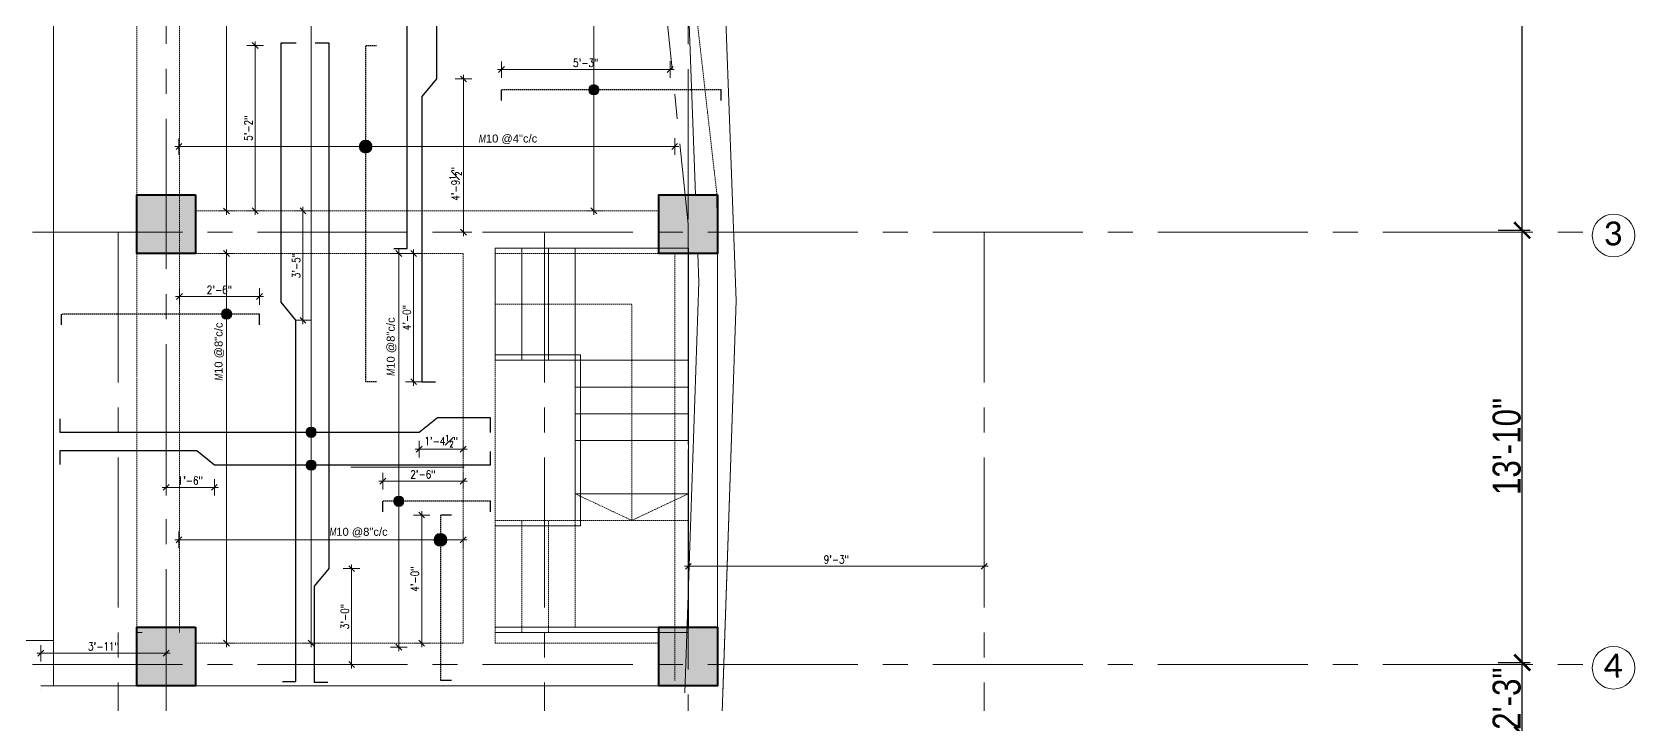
# Model space of a CAD drawing. Header units: inches. Extents: x 0 to 162649, y -36601 to -26324.
# Drawn here: x 156623 to 157224, y -26985 to -26732 of the extents above; entities that cross this region are included whole.
import ezdxf

# ---------------------------------------------------------------- set-up
doc = ezdxf.new("R2010")
doc.units = ezdxf.units.IN
doc.header["$MEASUREMENT"] = 0
doc.linetypes.add('CENTER2', pattern=[1.125, 0.75, -0.125, 0.125, -0.125])
doc.linetypes.add('DASHED', pattern=[0.75, 0.5, -0.25])
for name, color, linetype, lineweight in [('dimention', 1, 'Continuous', 13), ('Line', 31, 'Continuous', 5), ('OL_AR_Center line', 253, 'CENTER2', 13), ('OL_AR_Hatch', 253, 'Continuous', 0), ('OL_AR_SYMBOL', 1, 'Continuous', 5), ('OL_AR_Text', 140, 'Continuous', 5), ('OL_AR_WALL', 255, 'Continuous', 40), ('Rein', 3, 'Continuous', 30)]:
    doc.layers.add(name, color=color, linetype=linetype, lineweight=lineweight)
doc.styles.add('1-16 Annotative Text', font='calibri.ttf', dxfattribs={"height": 0.0625})
doc.styles.add('Arial', font='arial.ttf', dxfattribs={"width": 0.8})
doc.styles.add('rmtext', font='romans.shx', dxfattribs={"width": 0.8})
doc.dimstyles.new('Copy of DIM 48', dxfattribs={"dimscale": 48, "dimtxt": 0.0625, "dimasz": 0.046875, "dimexe": 0.0625, "dimexo": 0.015625, "dimgap": 0.015625, "dimtad": 3, "dimdec": 1, "dimzin": 3, "dimdsep": 46, "dimlunit": 4, "dimtxsty": 'rmtext', "dimblk": 'OBLIQUE', "dimcen": 0.09375, "dimdle": 0.03125, "dimclrd": 1, "dimclre": 1, "dimclrt": 2, "dimadec": 0, "dimazin": 0, "dimtfac": 0.75, "dimtdec": 1, "dimtix": 1, "dimtmove": 0, "dimatfit": 3, "dimfxl": 0.0625, "dimfxlon": 1, "dimfrac": 1, "dimtolj": 1, "dimtzin": 0, "dimlwd": -1, "dimlwe": 5, "dimarcsym": 0})
doc.dimstyles.new('Dim_OLA', dxfattribs={"dimscale": 1.5, "dimtxt": 7, "dimasz": 4, "dimexe": 2, "dimexo": 0.5, "dimgap": 0.3, "dimtad": 1, "dimdec": 0, "dimzin": 0, "dimdsep": 46, "dimlunit": 3, "dimtxsty": 'Arial', "dimblk": 'ARCHTICK', "dimcen": 0.05, "dimadec": 0, "dimazin": 0, "dimtfac": 1, "dimtdec": 0, "dimtix": 1, "dimtmove": 2, "dimatfit": 3, "dimldrblk": 'DOT', "dimfxl": 6, "dimfxlon": 1, "dimtolj": 1, "dimtzin": 0, "dimarcsym": 0})

# ---------------------------------------------------------------- blocks, each defined once
blk = doc.blocks.new('_Oblique')
for p, q in [((-0.49, -0.49), (0.49, 0.49)), ((0, -1.37), (0, 1.38))]:
    blk.add_line(p, q)
blk = doc.blocks.new('*D972')
at = {"layer": 'Defpoints', "color": 0, "transparency": 16777216}
for p in [(156677.88, -26776.18), (156863.74, -26775.27), (156863.74, -26776.92)]:
    blk.add_point(p, dxfattribs=at)
at = {"layer": 'dimention', "color": 1, "lineweight": 5, "transparency": 16777216}
for p, q in [((156677.88, -26775.43), (156677.88, -26772.27)), ((156863.74, -26776.17), (156863.74, -26772.27))]:
    blk.add_line(p, q, dxfattribs=at)
at = {"layer": 'dimention', "color": 1, "transparency": 16777216}
blk.add_line((156676.38, -26775.27), (156865.24, -26775.27), dxfattribs=at)
at = {"layer": 'dimention', "color": 1, "transparency": 16777216, "xscale": 2.25, "yscale": 2.25, "zscale": 2.25, "rotation": 180}
blk.add_blockref('_Oblique', (156677.88, -26775.27), dxfattribs=at)
at = {"layer": 'dimention', "color": 1, "transparency": 16777216, "xscale": 2.25, "yscale": 2.25, "zscale": 2.25}
blk.add_blockref('_Oblique', (156863.74, -26775.27), dxfattribs=at)
at = {"layer": 'dimention', "color": 2, "transparency": 16777216, "insert": (156801.25, -26772.55), "char_height": 3, "attachment_point": 5, "style": 'rmtext'}
blk.add_mtext('\\A1;{\\Fgothici|c0;M\\fArial|b0|i0|c0|p34;\\W1;10 @4"c/c}', dxfattribs=at)
blk = doc.blocks.new('*D973')
at = {"layer": 'Defpoints', "color": 0, "transparency": 16777216}
for p in [(156677.88, -26921.45), (156784.41, -26922.66), (156784.41, -26922.66)]:
    blk.add_point(p, dxfattribs=at)
at = {"layer": 'dimention', "color": 1, "transparency": 16777216}
blk.add_line((156676.38, -26922.66), (156785.91, -26922.66), dxfattribs=at)
at = {"layer": 'dimention', "color": 1, "lineweight": 5, "transparency": 16777216}
for p, q in [((156677.88, -26922.2), (156677.88, -26925.66)), ((156784.41, -26922.66), (156784.41, -26919.66))]:
    blk.add_line(p, q, dxfattribs=at)
at = {"layer": 'dimention', "color": 1, "transparency": 16777216, "xscale": 2.25, "yscale": 2.25, "zscale": 2.25, "rotation": 180}
blk.add_blockref('_Oblique', (156677.88, -26922.66), dxfattribs=at)
at = {"layer": 'dimention', "color": 1, "transparency": 16777216, "xscale": 2.25, "yscale": 2.25, "zscale": 2.25}
blk.add_blockref('_Oblique', (156784.41, -26922.66), dxfattribs=at)
at = {"layer": 'dimention', "color": 2, "transparency": 16777216, "insert": (156745.24, -26919.94), "char_height": 3, "attachment_point": 5, "style": 'rmtext'}
blk.add_mtext('\\A1;{\\Fgothici|c0;\\W0.75;M\\A1;\\fArial|b0|i0|c0|p34;\\W1;10 @8"c/c}', dxfattribs=at)
blk = doc.blocks.new('*D976')
at = {"layer": 'Defpoints', "color": 0, "transparency": 16777216}
for p in [(156695.74, -26612.37), (156695.78, -26612.37), (156694.53, -26799.39)]:
    blk.add_point(p, dxfattribs=at)
at = {"layer": 'dimention', "color": 1, "transparency": 16777216}
blk.add_line((156695.74, -26800.89), (156695.74, -26610.87), dxfattribs=at)
at = {"layer": 'dimention', "color": 1, "lineweight": 5, "transparency": 16777216}
for p, q in [((156695.74, -26612.37), (156692.74, -26612.37)), ((156695.28, -26799.39), (156698.74, -26799.39))]:
    blk.add_line(p, q, dxfattribs=at)
at = {"layer": 'dimention', "color": 1, "transparency": 16777216, "xscale": 2.25, "yscale": 2.25, "zscale": 2.25}
for p, rotation in [((156695.74, -26612.37), 90), ((156695.74, -26799.39), 270)]:
    blk.add_blockref('_Oblique', p, dxfattribs=dict(at, rotation=rotation))
at = {"layer": 'dimention', "color": 2, "transparency": 16777216, "insert": (156693.02, -26675.35), "char_height": 3, "attachment_point": 5, "rotation": 90, "style": 'rmtext'}
blk.add_mtext('\\A1;{\\Fgothici|c0;M\\fArial|b0|i0|c0|p34;\\W1;10 @10"c/c}', dxfattribs=at)
blk = doc.blocks.new('*D977')
at = {"layer": 'Defpoints', "color": 0, "transparency": 16777216}
for p in [(156827.45, -26612.37), (156833.45, -26612.37), (156832.25, -26799.37)]:
    blk.add_point(p, dxfattribs=at)
at = {"layer": 'dimention', "color": 1, "transparency": 16777216}
blk.add_line((156833.45, -26800.87), (156833.45, -26610.87), dxfattribs=at)
at = {"layer": 'dimention', "color": 1, "lineweight": 5, "transparency": 16777216}
for p, q in [((156830.45, -26612.37), (156836.45, -26612.37)), ((156833, -26799.37), (156836.45, -26799.37))]:
    blk.add_line(p, q, dxfattribs=at)
at = {"layer": 'dimention', "color": 1, "transparency": 16777216, "xscale": 2.25, "yscale": 2.25, "zscale": 2.25}
for p, rotation in [((156833.45, -26612.37), 90), ((156833.45, -26799.37), 270)]:
    blk.add_blockref('_Oblique', p, dxfattribs=dict(at, rotation=rotation))
at = {"layer": 'dimention', "color": 2, "transparency": 16777216, "insert": (156830.74, -26664.35), "char_height": 3, "attachment_point": 5, "rotation": 90, "style": 'rmtext'}
blk.add_mtext('\\A1;{\\Fgothici|c0;M\\fArial|b0|i0|c0|p34;\\W1;10 @10"c/c}', dxfattribs=at)
blk = doc.blocks.new('*D979')
at = {"layer": 'Defpoints', "color": 0, "transparency": 16777216}
for p in [(156695.74, -26815.37), (156695.78, -26815.37), (156694.53, -26961.37)]:
    blk.add_point(p, dxfattribs=at)
at = {"layer": 'dimention', "color": 1, "lineweight": 5, "transparency": 16777216}
for p, q in [((156695.74, -26815.37), (156692.74, -26815.37)), ((156695.28, -26961.37), (156698.74, -26961.37))]:
    blk.add_line(p, q, dxfattribs=at)
at = {"layer": 'dimention', "color": 1, "transparency": 16777216}
blk.add_line((156695.74, -26962.87), (156695.74, -26813.87), dxfattribs=at)
at = {"layer": 'dimention', "color": 1, "transparency": 16777216, "xscale": 2.25, "yscale": 2.25, "zscale": 2.25}
for p, rotation in [((156695.74, -26815.37), 90), ((156695.74, -26961.37), 270)]:
    blk.add_blockref('_Oblique', p, dxfattribs=dict(at, rotation=rotation))
at = {"layer": 'dimention', "color": 2, "transparency": 16777216, "insert": (156693.02, -26852.07), "char_height": 3, "attachment_point": 5, "rotation": 90, "style": 'rmtext'}
blk.add_mtext('\\A1;{\\Fgothici|c0;\\W0.75;M\\A1;\\fArial|b0|i0|c0|p34;\\W1;10 @8"c/c}', dxfattribs=at)
blk = doc.blocks.new('*D991')
at = {"layer": 'Defpoints', "color": 0, "transparency": 16777216}
for p in [(156727.43, -26406.37), (156727.43, -26406.37), (156734.09, -26961.37)]:
    blk.add_point(p, dxfattribs=at)
at = {"layer": 'dimention', "color": 1, "lineweight": 5, "transparency": 16777216}
for p, q in [((156727.43, -26406.37), (156724.43, -26406.37)), ((156730.43, -26961.37), (156724.43, -26961.37))]:
    blk.add_line(p, q, dxfattribs=at)
at = {"layer": 'dimention', "color": 1, "transparency": 16777216}
blk.add_line((156727.43, -26962.87), (156727.43, -26404.87), dxfattribs=at)
at = {"layer": 'dimention', "color": 1, "transparency": 16777216, "xscale": 2.25, "yscale": 2.25, "zscale": 2.25}
for p, rotation in [((156727.43, -26406.37), 90), ((156727.43, -26961.37), 270)]:
    blk.add_blockref('_Oblique', p, dxfattribs=dict(at, rotation=rotation))
at = {"layer": 'dimention', "color": 2, "transparency": 16777216, "insert": (156724.71, -26482.31), "char_height": 3, "attachment_point": 5, "rotation": 90, "style": 'rmtext'}
blk.add_mtext('\\A1;{\\Fgothici|c0;M\\fArial|b0|i0|c0|p34;\\W1;10 @8"c/c}', dxfattribs=at)
blk = doc.blocks.new('*D995')
at = {"layer": 'Defpoints', "color": 0, "transparency": 16777216}
for p in [(156862.03, -26746.42), (156798.8, -26753.99), (156862.03, -26753.99)]:
    blk.add_point(p, dxfattribs=at)
at = {"layer": 'dimention', "color": 1, "lineweight": 5, "transparency": 16777216}
for p, q in [((156798.8, -26749.42), (156798.8, -26743.42)), ((156862.03, -26749.42), (156862.03, -26743.42))]:
    blk.add_line(p, q, dxfattribs=at)
at = {"layer": 'dimention', "color": 1, "transparency": 16777216}
blk.add_line((156797.3, -26746.42), (156863.53, -26746.42), dxfattribs=at)
at = {"layer": 'dimention', "color": 1, "transparency": 16777216, "xscale": 2.25, "yscale": 2.25, "zscale": 2.25, "rotation": 180}
blk.add_blockref('_Oblique', (156798.8, -26746.42), dxfattribs=at)
at = {"layer": 'dimention', "color": 1, "transparency": 16777216, "xscale": 2.25, "yscale": 2.25, "zscale": 2.25}
blk.add_blockref('_Oblique', (156862.03, -26746.42), dxfattribs=at)
at = {"layer": 'dimention', "color": 2, "transparency": 16777216, "insert": (156830.41, -26743.88), "char_height": 3, "attachment_point": 5, "style": 'rmtext'}
blk.add_mtext('\\A1;5\'-3"', dxfattribs=at)
blk = doc.blocks.new('*D1094')
at = {"layer": 'Defpoints', "color": 0, "transparency": 16777216}
for p in [(156706.43, -26737.37), (156747.89, -26737.37), (156747.89, -26799.37)]:
    blk.add_point(p, dxfattribs=at)
at = {"layer": 'dimention', "color": 1, "lineweight": 5, "transparency": 16777216}
for p, q in [((156709.43, -26737.37), (156703.43, -26737.37)), ((156709.43, -26799.37), (156703.43, -26799.37))]:
    blk.add_line(p, q, dxfattribs=at)
at = {"layer": 'dimention', "color": 1, "transparency": 16777216}
blk.add_line((156706.43, -26800.87), (156706.43, -26735.87), dxfattribs=at)
at = {"layer": 'dimention', "color": 1, "transparency": 16777216, "xscale": 2.25, "yscale": 2.25, "zscale": 2.25}
for p, rotation in [((156706.43, -26737.37), 90), ((156706.43, -26799.37), 270)]:
    blk.add_blockref('_Oblique', p, dxfattribs=dict(at, rotation=rotation))
at = {"layer": 'dimention', "color": 2, "transparency": 16777216, "insert": (156703.9, -26768.37), "char_height": 3, "attachment_point": 5, "rotation": 90, "style": 'rmtext'}
blk.add_mtext('\\A1;5\'-2"', dxfattribs=at)
blk = doc.blocks.new('*D996')
at = {"layer": 'Defpoints', "color": 0, "transparency": 16777216}
for p in [(156746.56, -26815.37), (156746.56, -26863.37), (156765.86, -26863.37)]:
    blk.add_point(p, dxfattribs=at)
at = {"layer": 'dimention', "color": 1, "lineweight": 5, "transparency": 16777216}
for p, q in [((156762.86, -26815.37), (156768.86, -26815.37)), ((156762.86, -26863.37), (156768.86, -26863.37))]:
    blk.add_line(p, q, dxfattribs=at)
at = {"layer": 'dimention', "color": 1, "transparency": 16777216}
blk.add_line((156765.86, -26813.87), (156765.86, -26864.87), dxfattribs=at)
at = {"layer": 'dimention', "color": 1, "transparency": 16777216, "xscale": 2.25, "yscale": 2.25, "zscale": 2.25}
for p, rotation in [((156765.86, -26815.37), 90), ((156765.86, -26863.37), 270)]:
    blk.add_blockref('_Oblique', p, dxfattribs=dict(at, rotation=rotation))
at = {"layer": 'dimention', "color": 2, "transparency": 16777216, "insert": (156763.32, -26839.37), "char_height": 3, "attachment_point": 5, "rotation": 90, "style": 'rmtext'}
blk.add_mtext('\\A1;4\'-0"', dxfattribs=at)
blk = doc.blocks.new('*D1095')
at = {"layer": 'Defpoints', "color": 0, "transparency": 16777216}
for p in [(156708.06, -26831.47), (156678.06, -26838.03), (156708.06, -26838.03)]:
    blk.add_point(p, dxfattribs=at)
at = {"layer": 'dimention', "color": 1, "transparency": 16777216}
blk.add_line((156676.56, -26831.47), (156709.56, -26831.47), dxfattribs=at)
at = {"layer": 'dimention', "color": 1, "lineweight": 5, "transparency": 16777216}
for p, q in [((156678.06, -26834.47), (156678.06, -26828.47)), ((156708.06, -26834.47), (156708.06, -26828.47))]:
    blk.add_line(p, q, dxfattribs=at)
at = {"layer": 'dimention', "color": 1, "transparency": 16777216, "xscale": 2.25, "yscale": 2.25, "zscale": 2.25, "rotation": 180}
blk.add_blockref('_Oblique', (156678.06, -26831.47), dxfattribs=at)
at = {"layer": 'dimention', "color": 1, "transparency": 16777216, "xscale": 2.25, "yscale": 2.25, "zscale": 2.25}
blk.add_blockref('_Oblique', (156708.06, -26831.47), dxfattribs=at)
at = {"layer": 'dimention', "color": 2, "transparency": 16777216, "insert": (156693.06, -26828.93), "char_height": 3, "attachment_point": 5, "style": 'rmtext'}
blk.add_mtext('\\A1;2\'-6"', dxfattribs=at)
blk = doc.blocks.new('*D1096')
at = {"layer": 'Defpoints', "color": 0, "transparency": 16777216}
for p in [(156776.1, -26913.35), (156768.9, -26961.37), (156776.1, -26961.37)]:
    blk.add_point(p, dxfattribs=at)
at = {"layer": 'dimention', "color": 1, "transparency": 16777216}
blk.add_line((156768.9, -26911.85), (156768.9, -26962.87), dxfattribs=at)
at = {"layer": 'dimention', "color": 1, "lineweight": 5, "transparency": 16777216}
for p, q in [((156771.9, -26913.35), (156765.9, -26913.35)), ((156771.9, -26961.37), (156765.9, -26961.37))]:
    blk.add_line(p, q, dxfattribs=at)
at = {"layer": 'dimention', "color": 1, "transparency": 16777216, "xscale": 2.25, "yscale": 2.25, "zscale": 2.25}
for p, rotation in [((156768.9, -26913.35), 90), ((156768.9, -26961.37), 270)]:
    blk.add_blockref('_Oblique', p, dxfattribs=dict(at, rotation=rotation))
at = {"layer": 'dimention', "color": 2, "transparency": 16777216, "insert": (156766.36, -26937.36), "char_height": 3, "attachment_point": 5, "rotation": 90, "style": 'rmtext'}
blk.add_mtext('\\A1;4\'-0"', dxfattribs=at)
blk = doc.blocks.new('*D1100')
at = {"layer": 'Defpoints', "color": 0, "transparency": 16777216}
for p in [(156626.06, -26399.37), (156673.06, -26965.14), (156673.06, -26978.65)]:
    blk.add_point(p, dxfattribs=at)
at = {"layer": 'dimention', "color": 1, "transparency": 16777216}
blk.add_line((156624.56, -26965.14), (156674.56, -26965.14), dxfattribs=at)
at = {"layer": 'dimention', "color": 1, "lineweight": 5, "transparency": 16777216}
for p, q in [((156626.06, -26962.14), (156626.06, -26968.14)), ((156673.06, -26968.14), (156673.06, -26962.14))]:
    blk.add_line(p, q, dxfattribs=at)
at = {"layer": 'dimention', "color": 1, "transparency": 16777216, "xscale": 2.25, "yscale": 2.25, "zscale": 2.25, "rotation": 180}
blk.add_blockref('_Oblique', (156626.06, -26965.14), dxfattribs=at)
at = {"layer": 'dimention', "color": 1, "transparency": 16777216, "xscale": 2.25, "yscale": 2.25, "zscale": 2.25}
blk.add_blockref('_Oblique', (156673.06, -26965.14), dxfattribs=at)
at = {"layer": 'dimention', "color": 2, "transparency": 16777216, "insert": (156649.56, -26962.6), "char_height": 3, "attachment_point": 5, "style": 'rmtext'}
blk.add_mtext('\\A1;3\'-11"', dxfattribs=at)
blk = doc.blocks.new('*D1132')
at = {"layer": 'Defpoints', "color": 0, "transparency": 16777216}
for p in [(156774.4, -26749.94), (156784.57, -26749.94), (156768.97, -26807.37)]:
    blk.add_point(p, dxfattribs=at)
at = {"layer": 'dimention', "color": 1, "lineweight": 5, "transparency": 16777216}
for p, q in [((156781.57, -26749.94), (156787.57, -26749.94)), ((156781.57, -26807.37), (156787.57, -26807.37))]:
    blk.add_line(p, q, dxfattribs=at)
at = {"layer": 'dimention', "color": 1, "transparency": 16777216}
blk.add_line((156784.57, -26808.87), (156784.57, -26748.44), dxfattribs=at)
at = {"layer": 'dimention', "color": 1, "transparency": 16777216, "xscale": 2.25, "yscale": 2.25, "zscale": 2.25}
for p, rotation in [((156784.57, -26749.94), 90), ((156784.57, -26807.37), 270)]:
    blk.add_blockref('_Oblique', p, dxfattribs=dict(at, rotation=rotation))
at = {"layer": 'dimention', "color": 2, "transparency": 16777216, "insert": (156781.57, -26789.27), "char_height": 3, "attachment_point": 5, "rotation": 90, "style": 'rmtext'}
blk.add_mtext('\\A1;4\'-9{\\H0.750000x;\\S1#2;}"', dxfattribs=at)
blk = doc.blocks.new('*D1133')
at = {"layer": 'Defpoints', "color": 0, "transparency": 16777216}
for p in [(156721.75, -26799.37), (156724.37, -26799.37), (156721.75, -26840.37)]:
    blk.add_point(p, dxfattribs=at)
at = {"layer": 'dimention', "color": 1, "transparency": 16777216}
blk.add_line((156724.37, -26841.87), (156724.37, -26797.87), dxfattribs=at)
at = {"layer": 'dimention', "color": 1, "lineweight": 5, "transparency": 16777216}
for p, q in [((156722.5, -26799.37), (156727.37, -26799.37)), ((156722.5, -26840.37), (156727.37, -26840.37))]:
    blk.add_line(p, q, dxfattribs=at)
at = {"layer": 'dimention', "color": 1, "transparency": 16777216, "xscale": 2.25, "yscale": 2.25, "zscale": 2.25}
for p, rotation in [((156724.37, -26799.37), 90), ((156724.37, -26840.37), 270)]:
    blk.add_blockref('_Oblique', p, dxfattribs=dict(at, rotation=rotation))
at = {"layer": 'dimention', "color": 2, "transparency": 16777216, "insert": (156721.84, -26819.87), "char_height": 3, "attachment_point": 5, "rotation": 90, "style": 'rmtext'}
blk.add_mtext('\\A1;3\'-5"', dxfattribs=at)
blk = doc.blocks.new('*D1134')
at = {"layer": 'Defpoints', "color": 0, "transparency": 16777216}
for p in [(156767.98, -26882.24), (156784.41, -26882.24), (156784.41, -26888.65)]:
    blk.add_point(p, dxfattribs=at)
at = {"layer": 'dimention', "color": 1, "lineweight": 5, "transparency": 16777216}
for p, q in [((156767.98, -26885.65), (156767.98, -26891.65)), ((156784.41, -26885.65), (156784.41, -26891.65))]:
    blk.add_line(p, q, dxfattribs=at)
at = {"layer": 'dimention', "color": 1, "transparency": 16777216}
blk.add_line((156766.48, -26888.65), (156785.91, -26888.65), dxfattribs=at)
at = {"layer": 'dimention', "color": 1, "transparency": 16777216, "xscale": 2.25, "yscale": 2.25, "zscale": 2.25, "rotation": 180}
blk.add_blockref('_Oblique', (156767.98, -26888.65), dxfattribs=at)
at = {"layer": 'dimention', "color": 1, "transparency": 16777216, "xscale": 2.25, "yscale": 2.25, "zscale": 2.25}
blk.add_blockref('_Oblique', (156784.41, -26888.65), dxfattribs=at)
at = {"layer": 'dimention', "color": 2, "transparency": 16777216, "insert": (156776.2, -26885.65), "char_height": 3, "attachment_point": 5, "style": 'rmtext'}
blk.add_mtext('\\A1;1\'-4{\\H0.750000x;\\S1#2;}"', dxfattribs=at)
blk = doc.blocks.new('*D1135')
at = {"layer": 'Defpoints', "color": 0, "transparency": 16777216}
for p in [(156673.06, -26889.23), (156691.16, -26894.66), (156691.16, -26902.97)]:
    blk.add_point(p, dxfattribs=at)
at = {"layer": 'dimention', "color": 1, "lineweight": 5, "transparency": 16777216}
for p, q in [((156673.06, -26899.97), (156673.06, -26905.97)), ((156691.16, -26899.97), (156691.16, -26905.97))]:
    blk.add_line(p, q, dxfattribs=at)
at = {"layer": 'dimention', "color": 1, "transparency": 16777216}
blk.add_line((156671.56, -26902.97), (156692.66, -26902.97), dxfattribs=at)
at = {"layer": 'dimention', "color": 1, "transparency": 16777216, "xscale": 2.25, "yscale": 2.25, "zscale": 2.25, "rotation": 180}
blk.add_blockref('_Oblique', (156673.06, -26902.97), dxfattribs=at)
at = {"layer": 'dimention', "color": 1, "transparency": 16777216, "xscale": 2.25, "yscale": 2.25, "zscale": 2.25}
blk.add_blockref('_Oblique', (156691.16, -26902.97), dxfattribs=at)
at = {"layer": 'dimention', "color": 2, "transparency": 16777216, "insert": (156682.11, -26900.44), "char_height": 3, "attachment_point": 5, "style": 'rmtext'}
blk.add_mtext('\\A1;1\'-6"', dxfattribs=at)
blk = doc.blocks.new('*D1136')
at = {"layer": 'Defpoints', "color": 0, "transparency": 16777216}
for p in [(156734.04, -26933.44), (156742.61, -26933.44), (156728.62, -26969.37)]:
    blk.add_point(p, dxfattribs=at)
at = {"layer": 'dimention', "color": 1, "lineweight": 5, "transparency": 16777216}
for p, q in [((156739.61, -26933.44), (156745.61, -26933.44)), ((156739.61, -26969.37), (156745.61, -26969.37))]:
    blk.add_line(p, q, dxfattribs=at)
at = {"layer": 'dimention', "color": 1, "transparency": 16777216}
blk.add_line((156742.61, -26970.87), (156742.61, -26931.94), dxfattribs=at)
at = {"layer": 'dimention', "color": 1, "transparency": 16777216, "xscale": 2.25, "yscale": 2.25, "zscale": 2.25}
for p, rotation in [((156742.61, -26933.44), 90), ((156742.61, -26969.37), 270)]:
    blk.add_blockref('_Oblique', p, dxfattribs=dict(at, rotation=rotation))
at = {"layer": 'dimention', "color": 2, "transparency": 16777216, "insert": (156740.07, -26951.4), "char_height": 3, "attachment_point": 5, "rotation": 90, "style": 'rmtext'}
blk.add_mtext('\\A1;3\'-0"', dxfattribs=at)
blk = doc.blocks.new('*D1060')
at = {"layer": 'Defpoints', "color": 0, "transparency": 16777216}
for p in [(156760.29, -26815.37), (156760.29, -26815.37), (156771.99, -26962.89)]:
    blk.add_point(p, dxfattribs=at)
at = {"layer": 'dimention', "color": 1, "lineweight": 5, "transparency": 16777216}
for p, q in [((156760.29, -26815.37), (156757.29, -26815.37)), ((156763.29, -26962.89), (156757.29, -26962.89))]:
    blk.add_line(p, q, dxfattribs=at)
at = {"layer": 'dimention', "color": 1, "transparency": 16777216}
blk.add_line((156760.29, -26964.39), (156760.29, -26813.87), dxfattribs=at)
at = {"layer": 'dimention', "color": 1, "transparency": 16777216, "xscale": 2.25, "yscale": 2.25, "zscale": 2.25}
for p, rotation in [((156760.29, -26815.37), 90), ((156760.29, -26962.89), 270)]:
    blk.add_blockref('_Oblique', p, dxfattribs=dict(at, rotation=rotation))
at = {"layer": 'dimention', "color": 2, "transparency": 16777216, "insert": (156757.58, -26850.23), "char_height": 3, "attachment_point": 5, "rotation": 90, "style": 'rmtext'}
blk.add_mtext('\\A1;{\\Fgothici|c0;M\\fArial|b0|i0|c0|p34;\\W1;10 @8"c/c}', dxfattribs=at)
blk = doc.blocks.new('*D1061')
at = {"layer": 'Defpoints', "color": 0, "transparency": 16777216}
for p in [(156784.41, -26895.37), (156784.41, -26900.63), (156754.33, -26908.2)]:
    blk.add_point(p, dxfattribs=at)
at = {"layer": 'dimention', "color": 1, "lineweight": 5, "transparency": 16777216}
for p, q in [((156754.33, -26903.63), (156754.33, -26897.63)), ((156784.41, -26897.63), (156784.41, -26903.63))]:
    blk.add_line(p, q, dxfattribs=at)
at = {"layer": 'dimention', "color": 1, "transparency": 16777216}
blk.add_line((156752.83, -26900.63), (156785.91, -26900.63), dxfattribs=at)
at = {"layer": 'dimention', "color": 1, "transparency": 16777216, "xscale": 2.25, "yscale": 2.25, "zscale": 2.25, "rotation": 180}
blk.add_blockref('_Oblique', (156754.33, -26900.63), dxfattribs=at)
at = {"layer": 'dimention', "color": 1, "transparency": 16777216, "xscale": 2.25, "yscale": 2.25, "zscale": 2.25}
blk.add_blockref('_Oblique', (156784.41, -26900.63), dxfattribs=at)
at = {"layer": 'dimention', "color": 2, "transparency": 16777216, "insert": (156769.37, -26898.1), "char_height": 3, "attachment_point": 5, "style": 'rmtext'}
blk.add_mtext('\\A1;2\'-6"', dxfattribs=at)
blk = doc.blocks.new('*D1209')
at = {"layer": 'Defpoints', "color": 0, "transparency": 16777216}
for p in [(156979.81, -26932.56), (156868.88, -26955.37), (156979.81, -26955.37)]:
    blk.add_point(p, dxfattribs=at)
at = {"layer": 'dimention', "color": 1, "lineweight": 5, "transparency": 16777216}
for p, q in [((156868.88, -26935.56), (156868.88, -26929.56)), ((156979.81, -26935.56), (156979.81, -26929.56))]:
    blk.add_line(p, q, dxfattribs=at)
at = {"layer": 'dimention', "color": 1, "transparency": 16777216}
blk.add_line((156867.38, -26932.56), (156981.31, -26932.56), dxfattribs=at)
at = {"layer": 'dimention', "color": 1, "transparency": 16777216, "xscale": 2.25, "yscale": 2.25, "zscale": 2.25, "rotation": 180}
blk.add_blockref('_Oblique', (156868.88, -26932.56), dxfattribs=at)
at = {"layer": 'dimention', "color": 1, "transparency": 16777216, "xscale": 2.25, "yscale": 2.25, "zscale": 2.25}
blk.add_blockref('_Oblique', (156979.81, -26932.56), dxfattribs=at)
at = {"layer": 'dimention', "color": 2, "transparency": 16777216, "insert": (156924.35, -26930.02), "char_height": 3, "attachment_point": 5, "style": 'rmtext'}
blk.add_mtext('\\A1;9\'-3"', dxfattribs=at)
blk = doc.blocks.new('_ArchTick')
at = {"color": 0, "linetype": 'ByBlock', "const_width": 0.15}
blk.add_lwpolyline([(-0.5, -0.5), (0.5, 0.5)], dxfattribs=at)
blk = doc.blocks.new('*D1425')
at = {"layer": 'Defpoints', "color": 0, "transparency": 16777216}
for p in [(156067.89, -26806.65), (156662.06, -26806.65), (156088.13, -26968.65)]:
    blk.add_point(p, dxfattribs=at)
at = {"layer": 'OL_AR_Text', "color": 0, "lineweight": -2, "transparency": 16777216}
for p, q in [((156076.89, -26806.65), (156064.89, -26806.65)), ((156067.89, -26968.65), (156067.89, -26806.65)), ((156076.89, -26968.65), (156064.89, -26968.65))]:
    blk.add_line(p, q, dxfattribs=at)
at = {"layer": 'OL_AR_Text', "color": 0, "lineweight": -2, "transparency": 16777216, "xscale": 6, "yscale": 6, "zscale": 6}
for p, rotation in [((156067.89, -26806.65), 90), ((156067.89, -26968.65), 270)]:
    blk.add_blockref('_ArchTick', p, dxfattribs=dict(at, rotation=rotation))
at = {"layer": 'OL_AR_Text', "color": 0, "transparency": 16777216, "insert": (156062.08, -26887.65), "char_height": 10.5, "attachment_point": 5, "rotation": 90, "style": 'Arial'}
blk.add_mtext('\\A1;13\'-10"', dxfattribs=at)
blk = doc.blocks.new('_Dot')
at = {"color": 0, "linetype": 'ByBlock', "lineweight": -2}
blk.add_line((-0.5, 0), (-1, 0), dxfattribs=at)
at = {"color": 0, "linetype": 'ByBlock', "const_width": 0.5}
blk.add_lwpolyline([(-0.25, 0, 1), (0.25, 0, 1)], format="xyb", close=True, dxfattribs=at)
blk = doc.blocks.new('*D1426')
at = {"layer": 'Defpoints', "color": 0, "transparency": 16777216}
for p in [(156067.89, -26608.64), (156661.8, -26608.64), (156662.06, -26806.65)]:
    blk.add_point(p, dxfattribs=at)
at = {"layer": 'OL_AR_Text', "color": 0, "lineweight": -2, "transparency": 16777216}
for p, q in [((156076.89, -26608.64), (156064.89, -26608.64)), ((156067.89, -26806.65), (156067.89, -26608.64)), ((156076.89, -26806.65), (156064.89, -26806.65))]:
    blk.add_line(p, q, dxfattribs=at)
at = {"layer": 'OL_AR_Text', "color": 0, "lineweight": -2, "transparency": 16777216, "xscale": 6, "yscale": 6, "zscale": 6}
for p, rotation in [((156067.89, -26608.64), 90), ((156067.89, -26806.65), 270)]:
    blk.add_blockref('_ArchTick', p, dxfattribs=dict(at, rotation=rotation))
at = {"layer": 'OL_AR_Text', "color": 0, "transparency": 16777216, "insert": (156062.08, -26707.65), "char_height": 10.5, "attachment_point": 5, "rotation": 90, "style": 'Arial'}
blk.add_mtext('\\A1;16\'-4"', dxfattribs=at)
blk = doc.blocks.new('*D1428')
at = {"layer": 'Defpoints', "color": 0, "transparency": 16777216}
for p in [(156882.17, -26968.65), (157181.55, -26968.65), (156989.74, -26995.65)]:
    blk.add_point(p, dxfattribs=at)
at = {"layer": 'OL_AR_Text', "color": 0, "lineweight": -2, "transparency": 16777216}
for p, q in [((157172.55, -26968.65), (157184.55, -26968.65)), ((157181.55, -26995.65), (157181.55, -26968.65)), ((157172.55, -26995.65), (157184.55, -26995.65))]:
    blk.add_line(p, q, dxfattribs=at)
at = {"layer": 'OL_AR_Text', "color": 0, "lineweight": -2, "transparency": 16777216, "xscale": 6, "yscale": 6, "zscale": 6}
for p, rotation in [((157181.55, -26968.65), 90), ((157181.55, -26995.65), 270)]:
    blk.add_blockref('_ArchTick', p, dxfattribs=dict(at, rotation=rotation))
at = {"layer": 'OL_AR_Text', "color": 0, "transparency": 16777216, "insert": (157175.74, -26982.15), "char_height": 10.5, "width": 22.4726, "attachment_point": 5, "rotation": 90, "style": 'Arial'}
blk.add_mtext('\\A1;2\'-3"', dxfattribs=at)
blk = doc.blocks.new('*D1429')
at = {"layer": 'Defpoints', "color": 0, "transparency": 16777216}
for p in [(156879.82, -26806.65), (157181.55, -26806.65), (156882.17, -26968.65)]:
    blk.add_point(p, dxfattribs=at)
at = {"layer": 'OL_AR_Text', "color": 0, "lineweight": -2, "transparency": 16777216}
for p, q in [((157172.55, -26806.65), (157184.55, -26806.65)), ((157181.55, -26968.65), (157181.55, -26806.65)), ((157172.55, -26968.65), (157184.55, -26968.65))]:
    blk.add_line(p, q, dxfattribs=at)
at = {"layer": 'OL_AR_Text', "color": 0, "lineweight": -2, "transparency": 16777216, "xscale": 6, "yscale": 6, "zscale": 6}
for p, rotation in [((157181.55, -26806.65), 90), ((157181.55, -26968.65), 270)]:
    blk.add_blockref('_ArchTick', p, dxfattribs=dict(at, rotation=rotation))
at = {"layer": 'OL_AR_Text', "color": 0, "transparency": 16777216, "insert": (157175.74, -26887.65), "char_height": 10.5, "attachment_point": 5, "rotation": 90, "style": 'Arial'}
blk.add_mtext('\\A1;13\'-10"', dxfattribs=at)
blk = doc.blocks.new('*D1410')
at = {"layer": 'Defpoints', "color": 0, "transparency": 16777216}
for p in [(156859.33, -26608.64), (157181.55, -26608.64), (156879.82, -26806.65)]:
    blk.add_point(p, dxfattribs=at)
at = {"layer": 'OL_AR_Text', "color": 0, "lineweight": -2, "transparency": 16777216}
for p, q in [((157172.55, -26608.64), (157184.55, -26608.64)), ((157181.55, -26806.65), (157181.55, -26608.64)), ((157172.55, -26806.65), (157184.55, -26806.65))]:
    blk.add_line(p, q, dxfattribs=at)
at = {"layer": 'OL_AR_Text', "color": 0, "lineweight": -2, "transparency": 16777216, "xscale": 6, "yscale": 6, "zscale": 6}
for p, rotation in [((157181.55, -26608.64), 90), ((157181.55, -26806.65), 270)]:
    blk.add_blockref('_ArchTick', p, dxfattribs=dict(at, rotation=rotation))
at = {"layer": 'OL_AR_Text', "color": 0, "transparency": 16777216, "insert": (157175.74, -26707.65), "char_height": 10.5, "attachment_point": 5, "rotation": 90, "style": 'Arial'}
blk.add_mtext('\\A1;16\'-4"', dxfattribs=at)
blk = doc.blocks.new('*D1415')
at = {"layer": 'Defpoints', "color": 0, "transparency": 16777216}
for p in [(156673.06, -26368.53), (156673.06, -26399.46), (156415.11, -26985.65)]:
    blk.add_point(p, dxfattribs=at)
at = {"layer": 'OL_AR_Text', "color": 0, "lineweight": -2, "transparency": 16777216}
for p, q in [((156415.11, -26377.53), (156415.11, -26365.53)), ((156673.06, -26377.53), (156673.06, -26365.53)), ((156415.11, -26368.53), (156673.06, -26368.53))]:
    blk.add_line(p, q, dxfattribs=at)
at = {"layer": 'OL_AR_Text', "color": 0, "lineweight": -2, "transparency": 16777216, "xscale": 6, "yscale": 6, "zscale": 6, "rotation": 180}
blk.add_blockref('_ArchTick', (156415.11, -26368.53), dxfattribs=at)
at = {"layer": 'OL_AR_Text', "color": 0, "lineweight": -2, "transparency": 16777216, "xscale": 6, "yscale": 6, "zscale": 6}
blk.add_blockref('_ArchTick', (156673.06, -26368.53), dxfattribs=at)
at = {"layer": 'OL_AR_Text', "color": 0, "transparency": 16777216, "insert": (156544.08, -26362.72), "char_height": 10.5, "attachment_point": 5, "style": 'Arial'}
blk.add_mtext('\\A1;21\'-9"', dxfattribs=at)

msp = doc.modelspace()

# ---------------------------------------------------------------- hatches: boundary and pattern name
at = {"layer": 'dimention'}
h = msp.add_hatch(color=256, dxfattribs=at)
h.dxf.hatch_style = 1
h.paths.add_polyline_path([(156833.45, -26752.06, 0.414214), (156831.52, -26753.99, 0.414214), (156833.45, -26755.92)])
h.paths.add_polyline_path([(156835.39, -26753.99, 0.414214), (156833.45, -26752.06), (156833.45, -26755.92, 0.414214)])
h = msp.add_hatch(color=256, dxfattribs=at)
h.dxf.hatch_style = 1
h.paths.add_polyline_path([(156747.89, -26772.85, 0.414214), (156745.47, -26775.27, 0.414214), (156747.89, -26777.68)])
h.paths.add_polyline_path([(156750.3, -26775.27, 0.414214), (156747.89, -26772.85), (156747.89, -26777.68, 0.414214)])
h = msp.add_hatch(color=256, dxfattribs=at)
h.dxf.hatch_style = 1
h.paths.add_polyline_path([(156695.74, -26836.1, 0.414214), (156693.81, -26838.03, 0.414214), (156695.74, -26839.97)])
h.paths.add_polyline_path([(156697.67, -26838.03, 0.414214), (156695.74, -26836.1), (156695.74, -26839.97, 0.414214)])
h = msp.add_hatch(color=256, dxfattribs=at)
h.dxf.hatch_style = 1
h.paths.add_polyline_path([(156727.43, -26880.4, 0.414214), (156725.5, -26882.33, 0.414214), (156727.43, -26884.26)])
h.paths.add_polyline_path([(156729.36, -26882.33, 0.414214), (156727.43, -26880.4), (156727.43, -26884.26, 0.414214)])
h = msp.add_hatch(color=256, dxfattribs=at)
h.dxf.hatch_style = 1
h.paths.add_polyline_path([(156727.43, -26892.72, 0.414214), (156725.5, -26894.66, 0.414214), (156727.43, -26896.59)])
h.paths.add_polyline_path([(156729.36, -26894.66, 0.414214), (156727.43, -26892.72), (156727.43, -26896.59, 0.414214)])
h = msp.add_hatch(color=256, dxfattribs=at)
h.dxf.hatch_style = 1
h.paths.add_polyline_path([(156760.29, -26906.27, 0.414214), (156758.36, -26908.2, 0.414214), (156760.29, -26910.14)])
h.paths.add_polyline_path([(156762.23, -26908.2, 0.414214), (156760.29, -26906.27), (156760.29, -26910.14, 0.414214)])
h = msp.add_hatch(color=256, dxfattribs=at)
h.dxf.hatch_style = 1
h.paths.add_polyline_path([(156775.92, -26920.25, 0.414214), (156773.5, -26922.66, 0.414214), (156775.92, -26925.07)])
h.paths.add_polyline_path([(156778.33, -26922.66, 0.414214), (156775.92, -26920.25), (156775.92, -26925.07, 0.414214)])
at = {"layer": 'OL_AR_Text'}
h = msp.add_hatch(color=256, dxfattribs=at)
h.dxf.hatch_style = 1
h.paths.add_polyline_path([(156684.06, -26793.37), (156684.06, -26815.37), (156662.06, -26815.37), (156662.06, -26793.37)])
h = msp.add_hatch(color=256, dxfattribs=at)
h.dxf.hatch_style = 1
h.paths.add_polyline_path([(156879.82, -26793.37), (156879.82, -26815.37), (156857.82, -26815.37), (156857.82, -26793.37)])
h = msp.add_hatch(color=256, dxfattribs=at)
h.dxf.hatch_style = 1
h.paths.add_polyline_path([(156684.06, -26955.37), (156684.06, -26977.37), (156662.06, -26977.37), (156662.06, -26955.37)])
h = msp.add_hatch(color=256, dxfattribs=at)
h.dxf.hatch_style = 1
h.paths.add_polyline_path([(156879.82, -26955.37), (156879.82, -26977.37), (156857.82, -26977.37), (156857.82, -26955.37)])

# ---------------------------------------------------------------- linework, layer by layer
at = {"layer": 'dimention'}
msp.add_line((156662.06, -26977.37), (156626.06, -26977.37), dxfattribs=at)
for centre, radius in [((156833.45, -26753.99), 1.93), ((156747.89, -26775.27), 2.41), ((157215.79, -26808.58), 8), ((156695.74, -26838.03), 1.93), ((156727.43, -26882.33), 1.93), ((156727.43, -26894.66), 1.93), ((156760.29, -26908.2), 1.93), ((156775.92, -26922.66), 2.41), ((157215.79, -26970.58), 8)]:
    msp.add_circle(centre, radius, dxfattribs=at)
at = {"layer": 'Line'}
msp.add_lwpolyline([(156086.94, -27659.53), (156088.16, -26960.37), (156630.81, -26960.37), (156630.81, -26397.37), (156844.87, -26397.37), (156861.58, -26603.1), (156878.26, -26602.06), (156886.82, -26833.05), (156881.52, -26987.37), (157037.81, -26987.37), (157037.64, -27364.26), (156754.74, -27364.12), (156744.79, -27645.43)], close=True, dxfattribs=at)
at = {"layer": 'OL_AR_Center line', "ltscale": 75}
for p, q in [((156868.82, -26324.37), (156868.82, -27049.85)), ((156673.06, -26343.02), (156673.06, -27049.85)), ((156848.27, -26606.37), (156868.82, -26804.37)), ((156868.82, -26804.37), (156868.82, -26966.37)), ((156032.37, -26807.37), (157207.7, -26807.37)), ((156655.11, -26807.37), (156655.11, -27705.5)), ((156814.9, -26807.37), (156814.9, -27705.5)), ((156979.81, -26807.37), (156979.81, -27143.31)), ((156032.37, -26969.37), (157207.7, -26969.37))]:
    msp.add_line(p, q, dxfattribs=at)
at = {"layer": 'OL_AR_Hatch'}
for p, q in [((156796.41, -26855.37), (156796.41, -26813.37)), ((156806.41, -26855.37), (156806.41, -26813.37)), ((156816.41, -26855.37), (156816.41, -26813.37)), ((156826.41, -26915.37), (156826.41, -26813.37)), ((156796.41, -26853.37), (156828.41, -26853.37)), ((156796.41, -26855.37), (156868.88, -26855.37)), ((156828.41, -26917.37), (156828.41, -26853.37)), ((156826.41, -26865.37), (156868.88, -26865.37)), ((156826.41, -26875.37), (156868.88, -26875.37)), ((156826.41, -26885.37), (156868.88, -26885.37)), ((156742.3, -26895.37), (156784.77, -26895.37)), ((156826.41, -26905.37), (156868.88, -26905.37)), ((156796.41, -26917.37), (156828.41, -26917.37)), ((156796.41, -26955.37), (156868.88, -26955.37)), ((156796.41, -26957.37), (156868.88, -26957.37))]:
    msp.add_line(p, q, dxfattribs=at)
for points in [[(156881.75, -26980.41), (156886.82, -26833.05), (156878.26, -26602.06), (156861.58, -26603.1), (156844.87, -26397.37), (156664.06, -26397.37), (156664.06, -26397.37), (156630.81, -26397.37), (156630.81, -26977.36), (156868.82, -26977.4)], [(156834.65, -26410.66), (156848.44, -26608.81), (156864.72, -26607.8), (156871.6, -26793.37)], [(156879.53, -26793.37), (156879.82, -26813.37), (156879.82, -26975.37)], [(156796.41, -26813.37), (156868.88, -26813.37), (156868.88, -26955.37)], [(156872.41, -26815.37), (156872.81, -26826.07), (156867.52, -26979.96)], [(156750.35, -27488.12), (156744.79, -27645.43), (156086.94, -27659.53), (156087.32, -27439.12), (156087.32, -27439.12), (156087.32, -27439.12), (156087.32, -27439.12), (156088.04, -27166.31), (156088.04, -27166.31), (156088.16, -26960.37), (156630.81, -26960.37)], [(156662.06, -26957.37), (156664.06, -26957.37)]]:
    msp.add_lwpolyline(points, dxfattribs=at)
msp.add_lwpolyline([(156626.06, -26978.65), (156626.06, -26978.65)], close=True, dxfattribs=at)
at = {"layer": 'OL_AR_SYMBOL', "linetype": 'DASHED'}
for p, q in [((156784.41, -26961.37), (156784.41, -26815.37)), ((156796.41, -26961.37), (156796.41, -26834.37)), ((156796.41, -26915.37), (156868.88, -26915.37)), ((156806.41, -26957.37), (156806.41, -26915.37)), ((156816.41, -26957.37), (156816.41, -26915.37)), ((156826.41, -26955.37), (156826.41, -26915.37))]:
    msp.add_line(p, q, dxfattribs=at)
for points in [[(156630.81, -26957.37), (156630.81, -26957.37), (156630.81, -26406.37), (156664.06, -26406.37)], [(156662.06, -26419.37), (156662.06, -26957.37)], [(156678.06, -26419.37), (156678.06, -26957.37)], [(156859.58, -26617.37), (156879.82, -26795.37)], [(156684.06, -26799.37), (156857.82, -26799.37)], [(156684.06, -26815.37), (156784.41, -26815.37)], [(156796.41, -26815.37), (156857.82, -26815.37)], [(156863.82, -26815.37), (156863.82, -26815.37), (156863.82, -26975.37)], [(156847.65, -26915.37), (156847.65, -26834.37), (156796.41, -26834.37)], [(156826.41, -26905.37), (156847.65, -26915.37), (156868.88, -26905.37)], [(156684.06, -26961.37), (156784.41, -26961.37)], [(156796.41, -26961.37), (156857.82, -26961.37)]]:
    msp.add_lwpolyline(points, dxfattribs=at)
at = {"layer": 'OL_AR_WALL'}
for points in [[(156684.06, -26793.37), (156684.06, -26815.37), (156662.06, -26815.37), (156662.06, -26793.37), (156684.06, -26793.37)], [(156684.06, -26793.37), (156684.06, -26815.37), (156662.06, -26815.37), (156662.06, -26793.37), (156684.06, -26793.37)], [(156879.82, -26793.37), (156879.82, -26815.37), (156857.82, -26815.37), (156857.82, -26793.37), (156879.82, -26793.37)], [(156879.82, -26793.37), (156879.82, -26815.37), (156857.82, -26815.37), (156857.82, -26793.37), (156879.82, -26793.37)], [(156684.06, -26955.37), (156684.06, -26977.37), (156662.06, -26977.37), (156662.06, -26955.37), (156684.06, -26955.37)], [(156684.06, -26955.37), (156684.06, -26977.37), (156662.06, -26977.37), (156662.06, -26955.37), (156684.06, -26955.37)], [(156879.82, -26955.37), (156879.82, -26977.37), (156857.82, -26977.37), (156857.82, -26955.37), (156879.82, -26955.37)], [(156879.82, -26955.37), (156879.82, -26977.37), (156857.82, -26977.37), (156857.82, -26955.37), (156879.82, -26955.37)]]:
    msp.add_lwpolyline(points, dxfattribs=at)
at = {"layer": 'Rein', "linetype": 'DASHED'}
for p, q in [((156881.19, -26753.99), (156798.8, -26753.99)), ((156708.06, -26838.03), (156633.81, -26838.03)), ((156794.72, -26908.2), (156754.33, -26908.2)), ((156776.1, -26975.35), (156776.1, -26913.35))]:
    msp.add_line(p, q, dxfattribs=at)
at = {"layer": 'Rein'}
for p, q in [((156798.8, -26757.99), (156798.8, -26753.99)), ((156881.19, -26757.99), (156881.19, -26753.99)), ((156633.81, -26842.03), (156633.81, -26838.03)), ((156708.06, -26842.03), (156708.06, -26838.03)), ((156754.33, -26912.2), (156754.33, -26908.2)), ((156794.72, -26912.2), (156794.72, -26908.2)), ((156780.1, -26913.35), (156776.1, -26913.35)), ((156780.1, -26975.35), (156776.1, -26975.35))]:
    msp.add_line(p, q, dxfattribs=at)
for points in [[(156758.4, -26813.51), (156763.38, -26813.51), (156763.43, -26656.37), (156757.95, -26649.54), (156757.89, -26538.37), (156763.48, -26538.37)], [(156769.28, -26538.37), (156774.4, -26538.37), (156774.4, -26749.94), (156768.97, -26756.48), (156768.97, -26863.37), (156774.09, -26863.37)], [(156716.72, -26975.74), (156721.7, -26975.74), (156721.75, -26840.37), (156716.26, -26833.54), (156716.21, -26736.37), (156721.8, -26736.37)], [(156728.93, -26736.37), (156734.04, -26736.37), (156734.04, -26933.44), (156728.62, -26939.98), (156728.62, -26975.98), (156733.74, -26975.98)], [(156633.23, -26877.32), (156633.23, -26882.3), (156767.98, -26882.24), (156774.81, -26876.76), (156794.62, -26876.82), (156794.62, -26882.41)], [(156794.62, -26889.54), (156794.62, -26894.66), (156691.16, -26894.66), (156684.62, -26889.23), (156633.23, -26889.23), (156633.23, -26894.35)]]:
    msp.add_lwpolyline(points, dxfattribs=at)
at = {"layer": 'Rein', "linetype": 'DASHED'}
msp.add_lwpolyline([(156751.89, -26863.37), (156747.89, -26863.37), (156747.89, -26737.37), (156751.89, -26737.37)], dxfattribs=at)

# ---------------------------------------------------------------- texts
at = {"layer": 'dimention', "style": '1-16 Annotative Text'}
for s, p in [('3', (157212.07, -26812.39)), ('4', (157212.07, -26974.39))]:
    msp.add_text(s, height=9, rotation=1, dxfattribs=at).set_placement(p)

# ---------------------------------------------------------------- dimensions: what is measured, and where the dimension line sits
at = {"layer": 'dimention'}
for base, p1, p2, picture, middle in [((156673.06, -26965.14), (156626.06, -26399.37), (156673.06, -26978.65), '*D1100', (156649.56, -26962.6)), ((156862.03, -26746.42), (156798.8, -26753.99), (156862.03, -26753.99), '*D995', (156830.41, -26743.88)), ((156708.06, -26831.47), (156678.06, -26838.03), (156708.06, -26838.03), '*D1095', (156693.06, -26828.93)), ((156784.41, -26888.65), (156767.98, -26882.24), (156784.41, -26882.24), '*D1134', (156776.2, -26885.65)), ((156691.16, -26902.97), (156673.06, -26889.23), (156691.16, -26894.66), '*D1135', (156682.11, -26900.44)), ((156784.41, -26900.63), (156754.33, -26908.2), (156784.41, -26895.37), '*D1061', (156769.37, -26898.1)), ((156979.81, -26932.56), (156868.88, -26955.37), (156979.81, -26955.37), '*D1209', (156924.35, -26930.02))]:
    dim = msp.add_linear_dim(base=base, p1=p1, p2=p2, dimstyle='Copy of DIM 48', dxfattribs=at)
    dim.commit()
    dim.dimension.update_dxf_attribs({"geometry": picture, "text_midpoint": middle})
for base, p1, p2, text, picture, middle in [((156727.43, -26406.37), (156734.09, -26961.37), (156727.43, -26406.37), '{\\Fgothici|c0;M\\fArial|b0|i0|c0|p34;\\W1;10 @8"c/c}', '*D991', (156727.43, -26482.31)), ((156695.74, -26612.37), (156694.53, -26799.39), (156695.78, -26612.37), '{\\Fgothici|c0;M\\fArial|b0|i0|c0|p34;\\W1;10 @10"c/c}', '*D976', (156695.74, -26675.35)), ((156833.45, -26612.37), (156832.25, -26799.37), (156827.45, -26612.37), '{\\Fgothici|c0;M\\fArial|b0|i0|c0|p34;\\W1;10 @10"c/c}', '*D977', (156833.45, -26664.35)), ((156695.74, -26815.37), (156694.53, -26961.37), (156695.78, -26815.37), '{\\Fgothici|c0;\\W0.75;M\\A1;\\fArial|b0|i0|c0|p34;\\W1;10 @8"c/c}', '*D979', (156695.74, -26852.07)), ((156760.29, -26815.37), (156771.99, -26962.89), (156760.29, -26815.37), '{\\Fgothici|c0;M\\fArial|b0|i0|c0|p34;\\W1;10 @8"c/c}', '*D1060', (156760.29, -26850.23))]:
    dim = msp.add_linear_dim(base=base, p1=p1, p2=p2, angle=90, text=text, dimstyle='Copy of DIM 48', dxfattribs=at)
    dim.commit()
    dim.dimension.update_dxf_attribs({"geometry": picture, "text_midpoint": middle, "dimtype": 160})
for base, p1, p2, picture, middle in [((156706.43, -26737.37), (156747.89, -26799.37), (156747.89, -26737.37), '*D1094', (156703.9, -26768.37)), ((156724.37, -26799.37), (156721.75, -26840.37), (156721.75, -26799.37), '*D1133', (156721.84, -26819.87)), ((156765.86, -26863.37), (156746.56, -26815.37), (156746.56, -26863.37), '*D996', (156763.32, -26839.37)), ((156768.9, -26961.37), (156776.1, -26913.35), (156776.1, -26961.37), '*D1096', (156766.36, -26937.36)), ((156742.61, -26933.44), (156728.62, -26969.37), (156734.04, -26933.44), '*D1136', (156740.07, -26951.4))]:
    dim = msp.add_linear_dim(base=base, p1=p1, p2=p2, angle=90, dimstyle='Copy of DIM 48', dxfattribs=at)
    dim.commit()
    dim.dimension.update_dxf_attribs({"geometry": picture, "text_midpoint": middle})
dim = msp.add_linear_dim(base=(156784.57, -26749.94), p1=(156768.97, -26807.37), p2=(156774.4, -26749.94), angle=90, dimstyle='Copy of DIM 48', dxfattribs=at)
dim.commit()
dim.dimension.update_dxf_attribs({"geometry": '*D1132', "text_midpoint": (156784.57, -26789.27), "dimtype": 160})
for base, p1, p2, text, picture, middle in [((156863.74, -26775.27), (156677.88, -26776.18), (156863.74, -26776.92), '{\\Fgothici|c0;M\\fArial|b0|i0|c0|p34;\\W1;10 @4"c/c}', '*D972', (156801.25, -26775.27)), ((156784.41, -26922.66), (156677.88, -26921.45), (156784.41, -26922.66), '{\\Fgothici|c0;\\W0.75;M\\A1;\\fArial|b0|i0|c0|p34;\\W1;10 @8"c/c}', '*D973', (156745.24, -26922.66))]:
    dim = msp.add_linear_dim(base=base, p1=p1, p2=p2, text=text, dimstyle='Copy of DIM 48', dxfattribs=at)
    dim.commit()
    dim.dimension.update_dxf_attribs({"geometry": picture, "text_midpoint": middle, "dimtype": 160})
at = {"layer": 'OL_AR_Text'}
dim = msp.add_linear_dim(base=(156673.06, -26368.53), p1=(156415.11, -26985.65), p2=(156673.06, -26399.46), text='21\'-9"', dimstyle='Dim_OLA', dxfattribs=at)
dim.commit()
dim.dimension.update_dxf_attribs({"geometry": '*D1415', "text_midpoint": (156544.08, -26362.72)})
for base, p1, p2, text, picture, middle in [((156067.89, -26608.64), (156662.06, -26806.65), (156661.8, -26608.64), '16\'-4"', '*D1426', (156062.08, -26707.65)), ((157181.55, -26608.64), (156879.82, -26806.65), (156859.33, -26608.64), '16\'-4"', '*D1410', (157175.74, -26707.65)), ((156067.89, -26806.65), (156088.13, -26968.65), (156662.06, -26806.65), '13\'-10"', '*D1425', (156062.08, -26887.65)), ((157181.55, -26806.65), (156882.17, -26968.65), (156879.82, -26806.65), '13\'-10"', '*D1429', (157175.74, -26887.65))]:
    dim = msp.add_linear_dim(base=base, p1=p1, p2=p2, angle=90, text=text, dimstyle='Dim_OLA', dxfattribs=at)
    dim.commit()
    dim.dimension.update_dxf_attribs({"geometry": picture, "text_midpoint": middle})
dim = msp.add_linear_dim(base=(157181.55, -26968.65), p1=(156989.74, -26995.65), p2=(156882.17, -26968.65), angle=90, dimstyle='Dim_OLA', dxfattribs=at)
dim.commit()
dim.dimension.update_dxf_attribs({"geometry": '*D1428', "text_midpoint": (157175.74, -26982.15)})

doc.saveas('drawing.dxf')
